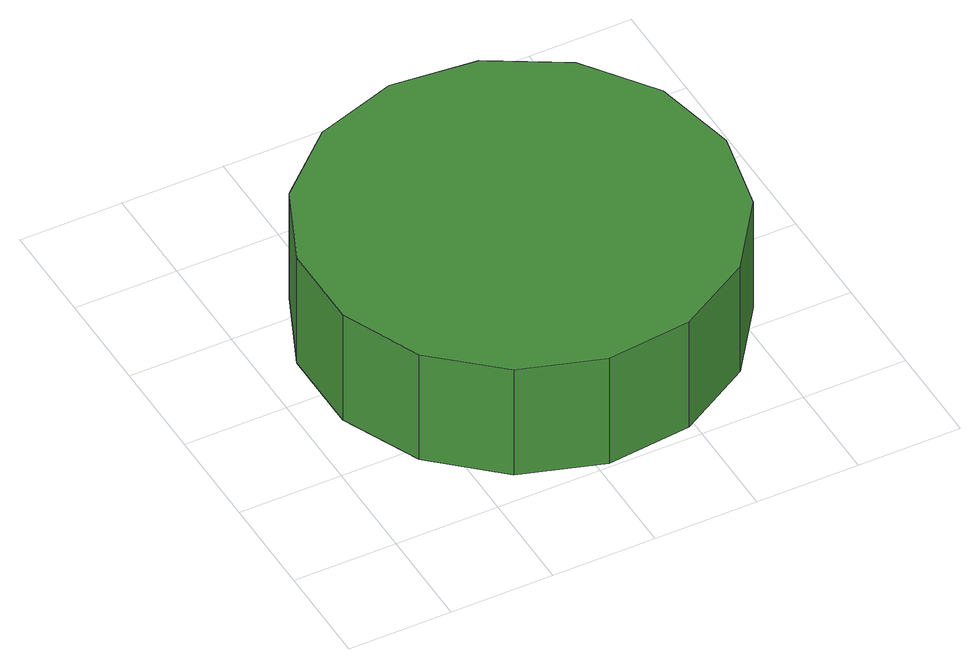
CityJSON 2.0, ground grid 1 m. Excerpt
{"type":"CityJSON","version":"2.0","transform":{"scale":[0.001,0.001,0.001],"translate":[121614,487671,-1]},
"CityObjects":{
"tree1":{"type":"SolitaryVegetationObject","attributes":{"function":"something"},"geometry":[{"type":"MultiSurface","lod":"1","boundaries":[[[0,1,2,3,4,5,6,7,8,9,10,11,12,13,14]],[[15,16,17,18,19,20,21,22,23,24,25,26,27,28,29]],[[0,29,28,1]],[[1,28,27,2]],[[2,27,26,3]],[[3,26,25,4]],[[4,25,24,5]],[[5,24,23,6]],[[6,23,22,7]],[[7,22,21,8]],[[8,21,20,9]],[[9,20,19,10]],[[10,19,18,11]],[[11,18,17,12]],[[12,17,16,13]],[[13,16,15,14]],[[14,15,29,0]]]}]}
},
"vertices":[
[4343,2048,1978],[4168,2868,1978],[3676,3547,1978],[2949,3966,1978],[2115,4053,1978],[1318,3794,1978],[695,3233,1978],[354,2467,1978],[354,1629,1978],[695,863,1978],[1318,302,1978],[2115,42,1978],[2949,130,1978],[3676,549,1978],[4168,1228,1978],[4168,1228,761],[3676,549,761],[2949,130,761],[2115,42,761],[1318,302,761],[695,863,761],[354,1629,761],[354,2467,761],[695,3233,761],[1318,3794,761],[2115,4053,761],[2949,3966,761],[3676,3547,761],[4168,2868,761],[4343,2048,761]
]}
